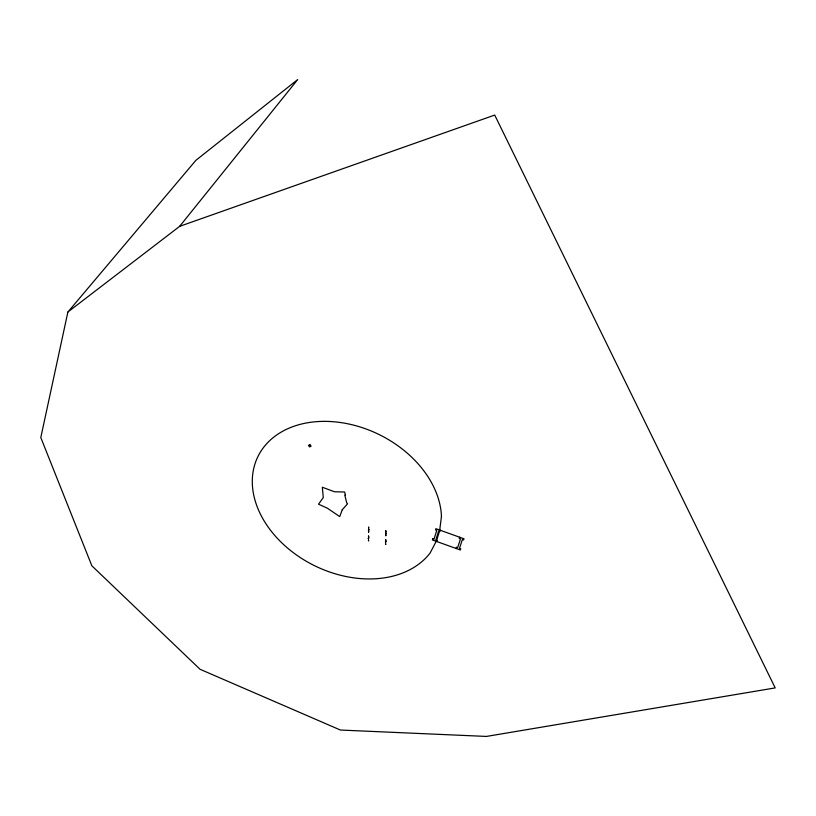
<?xml version="1.0" encoding="UTF-8"?>
<svg xmlns="http://www.w3.org/2000/svg" width="816" height="816" viewBox="0 0 816 816"><rect width="100%" height="100%" fill="white"/><g stroke="black" fill="none" stroke-linecap="round" stroke-linejoin="round"><path stroke-width="1.22" d="M67.881 312.038L40.8 437.549L91.851 565.794L200.053 669.283L340.435 730.045L486.418 736.43L775.2 687.908L494.71 115.066L179.663 226.328L67.881 312.038L195.881 160.334L297.687 79.57L179.663 226.328M436.744 541.508L437.121 540.304L435.887 539.855L438.62 531.032L439.875 531.481L440.252 530.257M456.001 548.444L456.389 547.23L457.633 547.679L460.479 538.886L459.224 538.438L459.622 537.214M368.312 538.223L368.485 538.876L368.312 538.223M368.506 530.053L368.648 532.083L368.506 530.053M368.567 527.207L368.74 527.881L368.567 527.207M368.455 540.121L368.628 540.784L368.455 540.121M368.557 536.051L368.689 538.07L368.557 536.051M368.72 529.135L368.893 529.798L368.72 529.135M385.458 541.814L385.621 542.477L385.458 541.814M385.713 533.644L385.835 535.673L385.713 533.644M385.805 530.798L385.968 531.471L385.805 530.798M385.58 543.721L385.754 544.384L385.58 543.721M385.713 539.651L385.835 541.671L385.713 539.651M385.927 532.726L386.101 533.399L385.927 532.726M441.456 516.518L439.6 530.9L436.58 540.58L430.154 552.962A99.083 73.093 26.1 0 1 276.247 537.112A99.083 73.093 26.1 0 1 311.885 422.127A99.083 73.093 26.1 0 1 441.456 516.518M432.776 538.733L432.398 539.947L460.357 550.004L460.744 548.801L459.5 548.352L462.356 539.56L463.6 540.008L463.998 538.784L435.887 528.686L435.509 529.91L436.754 530.359L434.02 539.182L432.776 538.733M342.261 509.776L339.721 516.599L327.328 508.174L318.536 504.176L323.289 497.536L322.32 487.234L334.458 491.762L344.658 492.017L345.433 495.159L344.811 495.149L346.759 502.982L347.565 503.758L342.261 509.776M309.856 444.71L308.397 445.444L309.631 446.913L311.1 446.179L309.856 444.71"/></g></svg>
